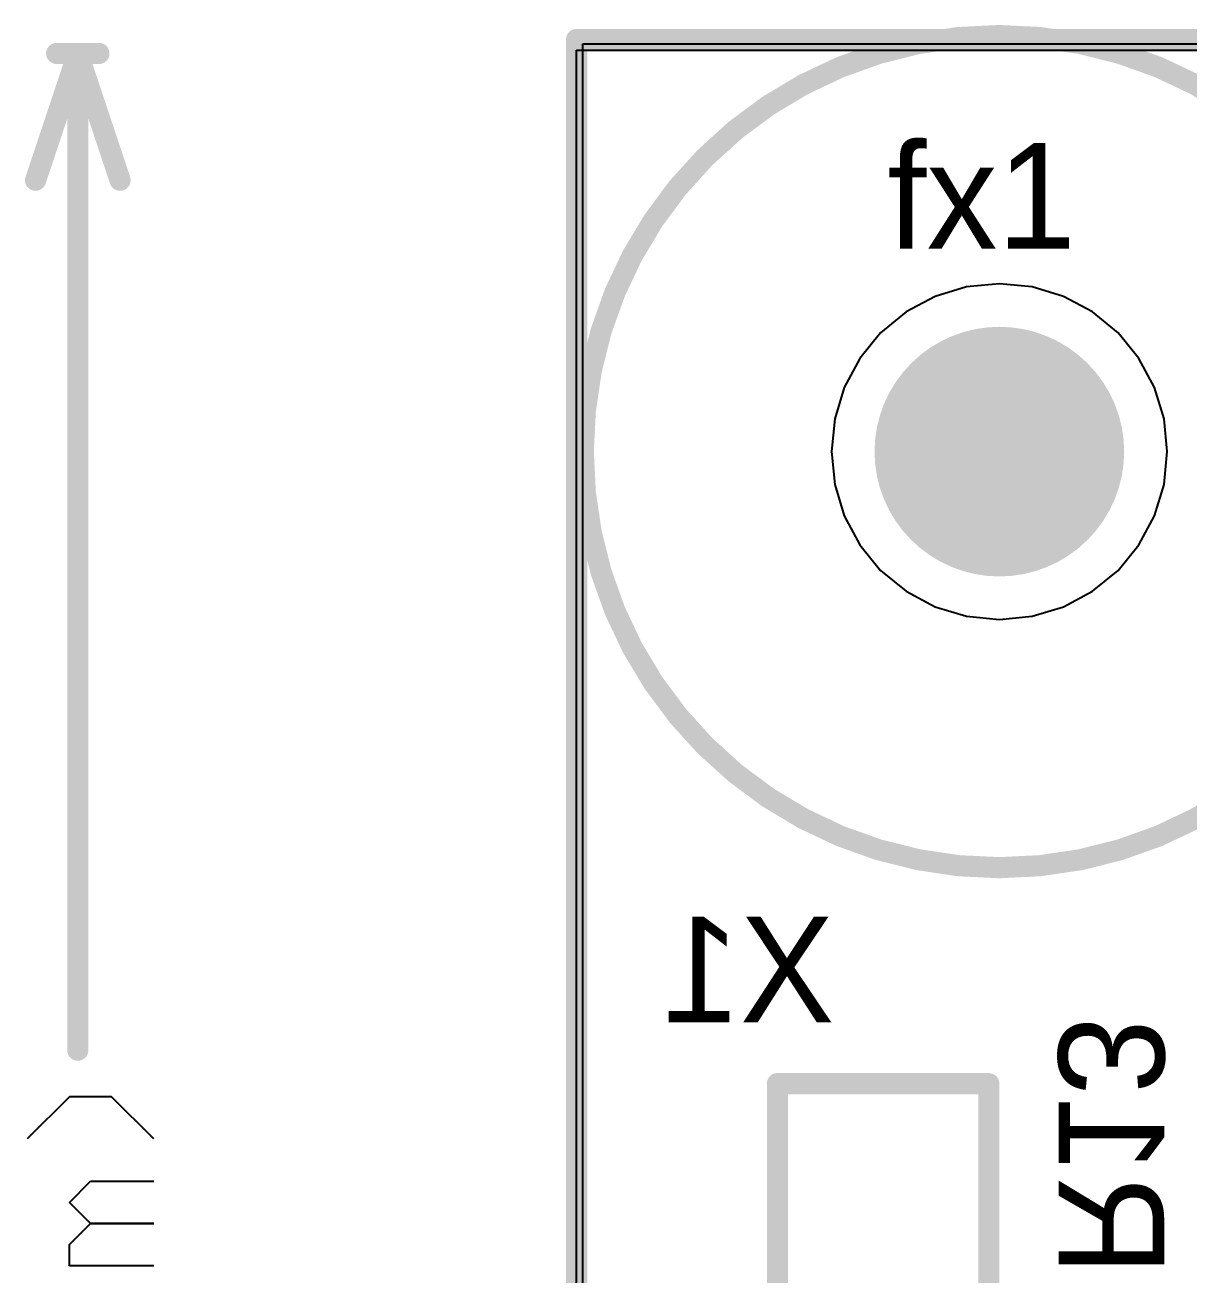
# Model space of a CAD drawing. Extents: x 8 to 204, y 9 to 177.
# Drawn here: x 7.98 to 21.95, y 42.95 to 57.96 of the extents above; entities that cross this region are included whole.
import ezdxf

# ---------------------------------------------------------------- set-up
doc = ezdxf.new("R2010")
doc.units = 0
doc.layers.get('0').update_dxf_attribs({"linetype": 'CONTINUOUS'})
for name, color, linetype in [('BOTTOMLAYER', 5, 'CONTINUOUS'), ('BOTTOMOVERLAY', 54, 'CONTINUOUS'), ('BOTTOMSOLDER', 6, 'CONTINUOUS'), ('MECHANICAL13', 56, 'CONTINUOUS'), ('MECHANICAL3', 76, 'CONTINUOUS'), ('MULTILAYER', 9, 'CONTINUOUS'), ('PADHOLELAYER', 156, 'CONTINUOUS'), ('TOPLAYER', 1, 'CONTINUOUS'), ('TOPOVERLAY', 2, 'CONTINUOUS'), ('TOPSOLDER', 216, 'CONTINUOUS')]:
    doc.layers.add(name, color=color, linetype=linetype)

# ---------------------------------------------------------------- blocks, each defined once
blk = doc.blocks.new('______3_117')
at = {"layer": 'BOTTOMLAYER', "const_width": 0.762}
blk.add_lwpolyline([(-0.381, 0, 1), (0.381, 0, 1)], format="xyb", close=True, dxfattribs=at)
at = {"layer": 'BOTTOMSOLDER', "const_width": 0.864}
blk.add_lwpolyline([(-0.432, 0, 1), (0.432, 0, 1)], format="xyb", close=True, dxfattribs=at)
at = {"layer": 'MULTILAYER', "const_width": 0.762}
blk.add_lwpolyline([(-0.381, 0, 1), (0.381, 0, 1)], format="xyb", close=True, dxfattribs=at)
at = {"layer": 'PADHOLELAYER', "const_width": 1.5}
blk.add_lwpolyline([(-0.75, 0, 1), (0.75, 0, 1)], format="xyb", close=True, dxfattribs=at)
at = {"layer": 'TOPLAYER', "const_width": 0.762}
blk.add_lwpolyline([(-0.381, 0, 1), (0.381, 0, 1)], format="xyb", close=True, dxfattribs=at)
at = {"layer": 'TOPOVERLAY'}
for points, const_width in [([(5, 0, 1), (-5, 0, 1)], 0.254), ([(-5.064, 0, 1), (-4.937, 0, 1)], 0.127), ([(4.937, 0, 1), (5.064, 0, 1)], 0.127)]:
    blk.add_lwpolyline(points, format="xyb", close=True, dxfattribs=dict(at, const_width=const_width))
at = {"layer": 'TOPSOLDER', "const_width": 0.864}
blk.add_lwpolyline([(-0.432, 0, 1), (0.432, 0, 1)], format="xyb", close=True, dxfattribs=at)
blk = doc.blocks.new('CRISTAL_DT_38_B_122')
at = {"layer": 'BOTTOMLAYER', "const_width": 0.635}
for points in [[(-0.3175, 1.27, 1), (0.3175, 1.27, 1)], [(-0.3175, -1.27, 1), (0.3175, -1.27, 1)]]:
    blk.add_lwpolyline(points, format="xyb", close=True, dxfattribs=at)
at = {"layer": 'BOTTOMOVERLAY', "const_width": 0.254}
for points in [[(0.635, 1.27), (1.27, 1.27)], [(1.27, 1.27), (1.27, -1.27)], [(1.27, 1.27), (8.89, 1.27)], [(8.89, 1.27), (8.89, -1.27)], [(0.635, -1.27), (1.27, -1.27)], [(1.27, -1.27), (8.89, -1.27)]]:
    blk.add_lwpolyline(points, dxfattribs=at)
at = {"layer": 'BOTTOMOVERLAY', "const_width": 0.127}
for points in [[(0.5715, 1.27, 1), (0.6985, 1.27, 1)], [(1.2065, 1.27, 1), (1.3335, 1.27, 1)], [(1.2065, 1.27, 1), (1.3335, 1.27, 1)], [(1.2065, 1.27, 1), (1.3335, 1.27, 1)], [(8.8265, 1.27, 1), (8.9535, 1.27, 1)], [(8.8265, 1.27, 1), (8.9535, 1.27, 1)], [(0.5715, -1.27, 1), (0.6985, -1.27, 1)], [(1.2065, -1.27, 1), (1.3335, -1.27, 1)], [(1.2065, -1.27, 1), (1.3335, -1.27, 1)], [(1.2065, -1.27, 1), (1.3335, -1.27, 1)], [(8.8265, -1.27, 1), (8.9535, -1.27, 1)], [(8.8265, -1.27, 1), (8.9535, -1.27, 1)]]:
    blk.add_lwpolyline(points, format="xyb", close=True, dxfattribs=at)
at = {"layer": 'BOTTOMSOLDER', "const_width": 0.7366}
for points in [[(-0.3683, 1.27, 1), (0.3683, 1.27, 1)], [(-0.3683, -1.27, 1), (0.3683, -1.27, 1)]]:
    blk.add_lwpolyline(points, format="xyb", close=True, dxfattribs=at)
at = {"layer": 'PADHOLELAYER', "const_width": 0.3937}
for points in [[(-0.19685, 1.27, 1), (0.19685, 1.27, 1)], [(-0.19685, -1.27, 1), (0.19685, -1.27, 1)]]:
    blk.add_lwpolyline(points, format="xyb", close=True, dxfattribs=at)
at = {"layer": 'TOPLAYER', "const_width": 0.635}
for points in [[(-0.3175, 1.27, 1), (0.3175, 1.27, 1)], [(-0.3175, -1.27, 1), (0.3175, -1.27, 1)]]:
    blk.add_lwpolyline(points, format="xyb", close=True, dxfattribs=at)
at = {"layer": 'TOPSOLDER', "const_width": 0.7366}
for points in [[(-0.3683, 1.27, 1), (0.3683, 1.27, 1)], [(-0.3683, -1.27, 1), (0.3683, -1.27, 1)]]:
    blk.add_lwpolyline(points, format="xyb", close=True, dxfattribs=at)

msp = doc.modelspace()

# ---------------------------------------------------------------- linework, layer by layer
at = {"layer": 'BOTTOMLAYER'}
for p, q in [((14.605, 18.034), (14.605, 57.658)), ((14.605, 57.658), (190.373, 57.658)), ((19.291, 54.811), (18.913, 54.696)), ((19.685, 54.85), (19.291, 54.811)), ((20.079, 54.811), (19.685, 54.85)), ((20.457, 54.696), (20.079, 54.811)), ((18.913, 54.696), (18.564, 54.51)), ((20.806, 54.51), (20.457, 54.696)), ((18.564, 54.51), (18.258, 54.259)), ((21.112, 54.259), (20.806, 54.51)), ((18.258, 54.259), (18.007, 53.953)), ((21.363, 53.953), (21.112, 54.259)), ((18.007, 53.953), (17.821, 53.604)), ((21.549, 53.604), (21.363, 53.953)), ((17.821, 53.604), (17.706, 53.226)), ((21.664, 53.226), (21.549, 53.604)), ((17.706, 53.226), (17.667, 52.832)), ((21.703, 52.832), (21.664, 53.226)), ((17.667, 52.832), (17.706, 52.438)), ((21.664, 52.438), (21.703, 52.832)), ((17.706, 52.438), (17.821, 52.06)), ((21.549, 52.06), (21.664, 52.438)), ((17.821, 52.06), (18.007, 51.711)), ((21.363, 51.711), (21.549, 52.06)), ((18.007, 51.711), (18.258, 51.405)), ((21.112, 51.405), (21.363, 51.711)), ((18.258, 51.405), (18.564, 51.154)), ((20.806, 51.154), (21.112, 51.405)), ((18.564, 51.154), (18.913, 50.968)), ((20.457, 50.968), (20.806, 51.154)), ((18.913, 50.968), (19.291, 50.853)), ((20.079, 50.853), (20.457, 50.968)), ((19.291, 50.853), (19.685, 50.814)), ((19.685, 50.814), (20.079, 50.853))]:
    msp.add_line(p, q, dxfattribs=at)
at = {"layer": 'MECHANICAL13'}
for p, q in [((8.509, 45.08), (8.001, 44.572)), ((9.017, 45.08), (8.509, 45.08)), ((9.525, 44.572), (9.017, 45.08)), ((8.509, 43.81), (8.763, 44.064)), ((8.763, 44.064), (9.525, 44.064)), ((8.763, 43.557), (8.509, 43.81)), ((8.509, 43.303), (8.763, 43.557)), ((8.763, 43.557), (9.525, 43.557)), ((9.525, 43.557), (8.763, 43.557)), ((8.509, 43.049), (8.509, 43.303)), ((9.525, 43.049), (8.509, 43.049))]:
    msp.add_line(p, q, dxfattribs=at)
at = {"layer": 'MECHANICAL13', "const_width": 0.254}
for points in [[(8.103, 56.093), (8.611, 57.617)], [(8.357, 57.617), (8.865, 57.617)], [(8.611, 45.639), (8.611, 57.617)], [(8.611, 57.617), (9.119, 56.093)]]:
    msp.add_lwpolyline(points, dxfattribs=at)
at = {"layer": 'MECHANICAL13', "const_width": 0.127}
for points in [[(8.293, 57.617, 1), (8.42, 57.617, 1)], [(8.547, 57.617, 1), (8.674, 57.617, 1)], [(8.547, 57.617, 1), (8.674, 57.617, 1)], [(8.547, 57.617, 1), (8.674, 57.617, 1)], [(8.801, 57.617, 1), (8.928, 57.617, 1)], [(8.039, 56.093, 1), (8.166, 56.093, 1)], [(9.055, 56.093, 1), (9.182, 56.093, 1)], [(8.547, 45.639, 1), (8.674, 45.639, 1)]]:
    msp.add_lwpolyline(points, format="xyb", close=True, dxfattribs=at)
at = {"layer": 'MECHANICAL3', "const_width": 0.254}
for points in [[(14.605, 57.785), (190.5, 57.785)], [(14.605, 17.78), (14.605, 57.785)]]:
    msp.add_lwpolyline(points, dxfattribs=at)
at = {"layer": 'MECHANICAL3', "const_width": 0.127}
msp.add_lwpolyline([(14.541, 57.785, 1), (14.668, 57.785, 1)], format="xyb", close=True, dxfattribs=at)
msp.add_lwpolyline([(14.541, 57.785, 1), (14.668, 57.785, 1)], format="xyb", close=True, dxfattribs=at)
at = {"layer": 'TOPLAYER'}
for p, q in [((14.681, 18.059), (14.681, 57.734)), ((14.681, 57.734), (190.373, 57.734)), ((19.291, 54.811), (18.913, 54.696)), ((19.685, 54.85), (19.291, 54.811)), ((20.079, 54.811), (19.685, 54.85)), ((20.457, 54.696), (20.079, 54.811)), ((18.913, 54.696), (18.564, 54.51)), ((20.806, 54.51), (20.457, 54.696)), ((18.564, 54.51), (18.258, 54.259)), ((21.112, 54.259), (20.806, 54.51)), ((18.258, 54.259), (18.007, 53.953)), ((21.363, 53.953), (21.112, 54.259)), ((18.007, 53.953), (17.821, 53.604)), ((21.549, 53.604), (21.363, 53.953)), ((17.821, 53.604), (17.706, 53.226)), ((21.664, 53.226), (21.549, 53.604)), ((17.706, 53.226), (17.667, 52.832)), ((21.703, 52.832), (21.664, 53.226)), ((17.667, 52.832), (17.706, 52.438)), ((21.664, 52.438), (21.703, 52.832)), ((17.706, 52.438), (17.821, 52.06)), ((21.549, 52.06), (21.664, 52.438)), ((17.821, 52.06), (18.007, 51.711)), ((21.363, 51.711), (21.549, 52.06)), ((18.007, 51.711), (18.258, 51.405)), ((21.112, 51.405), (21.363, 51.711)), ((18.258, 51.405), (18.564, 51.154)), ((20.806, 51.154), (21.112, 51.405)), ((18.564, 51.154), (18.913, 50.968)), ((20.457, 50.968), (20.806, 51.154)), ((18.913, 50.968), (19.291, 50.853)), ((20.079, 50.853), (20.457, 50.968)), ((19.291, 50.853), (19.685, 50.814)), ((19.685, 50.814), (20.079, 50.853))]:
    msp.add_line(p, q, dxfattribs=at)

# ---------------------------------------------------------------- block references
msp.add_blockref('______3_117', (19.685, 52.832))
at = {"rotation": 90}
msp.add_blockref('CRISTAL_DT_38_B_122', (18.288, 36.347), dxfattribs=at)

# ---------------------------------------------------------------- texts
at = {"layer": 'BOTTOMOVERLAY', "text_generation_flag": 2}
msp.add_text('X1', height=1.27, dxfattribs=at).set_placement((17.704, 45.974))
msp.add_text('R13', height=1.27, rotation=270, dxfattribs=at).set_placement((20.396, 42.926))
at = {"layer": 'TOPOVERLAY'}
msp.add_text('fx1', height=1.27, dxfattribs=at).set_placement((18.339, 55.27))

doc.saveas('drawing.dxf')
